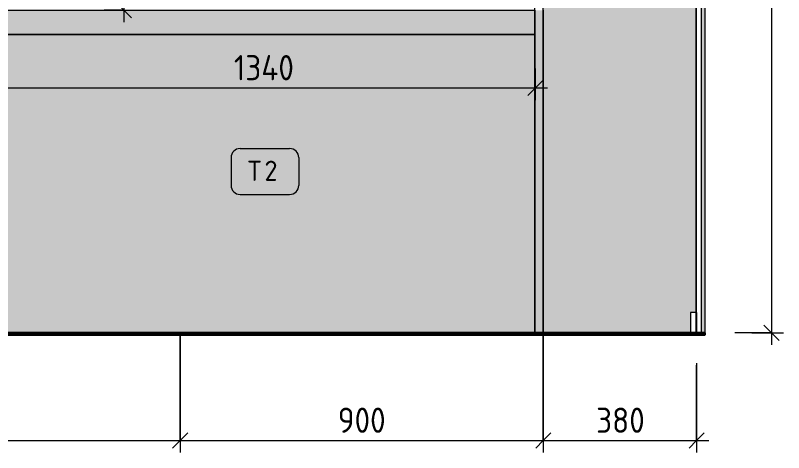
# Model space of a CAD drawing. Header units: millimetres. Extents: x 39486 to 115248, y -1987 to 27400.
# Drawn here: x 92028 to 93932, y 3903 to 4987 of the extents above; entities that cross this region are included whole.
import ezdxf

# ---------------------------------------------------------------- set-up
doc = ezdxf.new("R2010")
doc.units = ezdxf.units.MM
for name, color, linetype, lineweight in [('A-ANNO-DIMS', 7, 'Continuous', 9), ('A-ANNO-DIMS-25', 7, 'Continuous', 9), ('A-DOOR-FRAM-1', 7, 'Continuous', 9), ('A-DOOR-FRAM-2', 7, 'Continuous', 18), ('A-FLOR', 7, 'Continuous', 9), ('A-GENM', 7, 'Continuous', 9), ('I-FURN-IDEN', 7, 'Continuous', 9), ('I-WALL', 7, 'Continuous', 9)]:
    doc.layers.add(name, color=color, linetype=linetype, lineweight=lineweight)
for name, color, linetype, lineweight, true_color in [('A-FLOR-1', 7, 'Continuous', 9, 0x787878), ('A-FLOR-FNSH-2', 7, 'Continuous', 30, 0x3c3c3c), ('I-FURN-103', 7, 'Continuous', 9, 0xd0d0ce), ('I-FURN-105', 7, 'Continuous', 9, 0xdbdbd7), ('I-FURN-108', 7, 'Continuous', 9, 0xa6a6a5), ('I-FURN-2', 7, 'Continuous', 9, 0xacacac), ('I-FURN-3', 7, 'Continuous', 9, 0xc0c0c0)]:
    doc.layers.add(name, color=color, linetype=linetype, lineweight=lineweight, true_color=true_color)
doc.layers.add('I-FURN-104', color=7, linetype='Continuous', lineweight=9, true_color=0xf7f7ef, transparency=0.7)
doc.layers.add('I-FURN-109', color=7, linetype='Continuous', lineweight=9, true_color=0x7f7f7f, transparency=0.7)
doc.styles.add('GOST Common_2', font='GOST_Common.ttf', dxfattribs={"height": 50})
doc.styles.add('ISOCPEUR_1', font='isocpeur.ttf', dxfattribs={"width": 0.9, "height": 62.5})
doc.dimstyles.new('ISO-2_5_0_9К_БОЛЬШОЙ_1', dxfattribs={"dimscale": 304.8, "dimtxt": 62.248823, "dimasz": 0.123031, "dimexe": 0.098425, "dimexo": 0.246063, "dimgap": 0, "dimtad": 1, "dimdec": 0, "dimrnd": 10, "dimzin": 0, "dimdsep": 46, "dimtxsty": 'ISOCPEUR_1', "dimblk1": 'OBLIQUE', "dimblk2": 'OBLIQUE', "dimsah": 1, "dimcen": 0.09, "dimdle": 0.098425, "dimazin": 0, "dimtfac": 1, "dimtdec": 4, "dimtix": 1, "dimtmove": 0, "dimatfit": 3, "dimfxl": 1, "dimtvp": 1, "dimtolj": 1, "dimtzin": 0, "dimarcsym": 2})

# ---------------------------------------------------------------- blocks, each defined once
blk = doc.blocks.new('110_Дверь_СКБ_2Ст - Д-10 1800x2100h_Актовый зал EI30-32403870-Развертка 2_19-1')
at = {"layer": 'A-DOOR-FRAM-1'}
for points in [[(66560, 6260), (66560, 6300), (66552, 6300), (66552, 6260)], [(66560, 6250), (66560.2, 6250), (66560, 6300)], [(66552, 4200), (66560, 4200), (66560, 6260), (66552, 6260), (66552, 4243.2)]]:
    blk.add_hatch(color=256, dxfattribs=at).paths.add_polyline_path(points)
for p, q in [((66552, 4200), (66552, 6260)), ((66560, 6250), (66560, 4200))]:
    blk.add_line(p, q, dxfattribs=at)
at = {"layer": 'A-DOOR-FRAM-2'}
for p, q in [((66552, 6330), (66552, 6260)), ((66560, 6330), (66552, 6330)), ((66560, 6260), (66560, 6330)), ((66560.2, 6300), (66560, 6300)), ((66560, 6300), (66560, 6250)), ((66552, 6260), (66560, 6260)), ((66560, 6250), (66560.2, 6250))]:
    blk.add_line(p, q, dxfattribs=at)
blk = doc.blocks.new('Мат 1340х300х800_h_ около окна - 1372 x 1905mm - Double-V65-Развертка 2_19-1')
at = {"layer": 'I-FURN-104'}
for points in [[(64802.2, 4940), (64825.4, 4940), (64825.4, 5000), (64800, 5000), (64800, 4940), (64801.7, 4940)], [(65993.5, 4940), (66114.6, 4940), (66114.6, 5000), (64825.4, 5000), (64825.4, 4940), (65804.6, 4940)], [(66120.9, 4940), (66140, 4940), (66140, 5000), (66114.6, 5000), (66114.6, 4940), (66120.8, 4940)], [(65993.5, 4200), (66114.6, 4200), (66114.6, 4940), (64825.4, 4940), (64825.4, 4500), (64840, 4500), (64840, 4200), (65804.6, 4200)], [(66137.8, 4200), (66140, 4200), (66140, 4940), (66114.6, 4940), (66114.6, 4200), (66136.6, 4200)], [(64821.3, 4460), (64825.4, 4460), (64825.4, 4500), (64800, 4500), (64800, 4460), (64820, 4460)], [(64840, 4460), (64840, 4500), (64825.4, 4500), (64825.4, 4460)], [(64825.4, 4200), (64825.4, 4460), (64820, 4460), (64820, 4200)], [(64840, 4200), (64840, 4460), (64825.4, 4460), (64825.4, 4200)]]:
    blk.add_hatch(color=256, dxfattribs=at).paths.add_polyline_path(points)
h = blk.add_hatch(color=256, dxfattribs=at)
h.paths.add_polyline_path([(64803.4, 4200), (64820, 4200), (64820, 4460), (64800, 4460), (64800, 4200), (64802.2, 4200)])
h.paths.add_polyline_path([(64821.6, 4500), (64825.4, 4500), (64825.4, 4940), (64800, 4940), (64800, 4500), (64819, 4500)])
at = {"layer": 'I-FURN-103'}
for p, q in [((64819.8, 4200), (64812.7, 4200)), ((66127.3, 4200), (66114.6, 4200))]:
    blk.add_line(p, q, dxfattribs=at)
at = {"layer": 'I-FURN-105'}
for p, q in [((64800.8, 4940), (64800, 4940)), ((64812.7, 4940), (64800.9, 4940)), ((64821.5, 4940), (64812.7, 4940)), ((66121, 4940), (66118.5, 4940)), ((66136.6, 4940), (66121.2, 4940)), ((66140, 4940), (66136.6, 4940))]:
    blk.add_line(p, q, dxfattribs=at)
at = {"layer": 'I-FURN-108'}
blk.add_line((64825.4, 4200), (64819.8, 4200), dxfattribs=at)
at = {"layer": 'I-FURN-2'}
blk.add_line((64800, 4500), (64800, 4460), dxfattribs=at)
at = {"layer": 'I-FURN-3'}
for p, q in [((64800, 5000), (64800, 4940)), ((64800, 5000), (64825.4, 5000)), ((64825.4, 5000), (66114.6, 5000)), ((66114.6, 5000), (66140, 5000)), ((66140, 4940), (66140, 5000)), ((64825.4, 4940), (64800, 4940)), ((64800, 4940), (64800, 4500)), ((64800, 4940), (64825.4, 4940)), ((66114.6, 4940), (64825.4, 4940)), ((64825.4, 4940), (66114.6, 4940)), ((66140, 4940), (66114.6, 4940)), ((66114.6, 4940), (66140, 4940)), ((66140, 4200), (66140, 4940)), ((64800, 4460), (64800, 4200))]:
    blk.add_line(p, q, dxfattribs=at)
blk = doc.blocks.new('Мат в спортивном зале - Т15-31178050-Развертка 2_19-1')
at = {"layer": 'I-FURN-109'}
for points in [[(66525, 4200), (66525, 4250), (66539, 4250), (66539, 6600), (66160, 6600), (66160, 5000), (66160.5, 5000), (66160.5, 4200), (66182.4, 4200)], [(66160, 4200), (66160.5, 4200), (66160.5, 5000), (66160, 5000), (66160, 4330.2)]]:
    blk.add_hatch(color=256, dxfattribs=at).paths.add_polyline_path(points)
at = {"layer": 'I-FURN-3'}
for p, q in [((66160, 6600), (66539, 6600)), ((66160, 4200), (66160, 6600))]:
    blk.add_line(p, q, dxfattribs=at)
blk = doc.blocks.new('Плинтус - Плинтус темный _ст_школа_-33176516-Развертка 2_19-1')
at = {"layer": 'A-GENM'}
for p, q in [((66540, 4250), (66525, 4250)), ((66525, 4250), (66525, 4200)), ((66540, 4250), (66540, 4200))]:
    blk.add_line(p, q, dxfattribs=at)
blk = doc.blocks.new('DIMBLOCK35-Развертка 2_19-1')
at = {"layer": 'A-ANNO-DIMS-25'}
for p, q in [((91336.7, 4213.4), (91336.7, 3902.9)), ((91336.7, 3932.9), (91336.7, 4213.4)), ((92436.7, 4193.2), (92436.7, 3902.9)), ((92436.7, 3932.9), (92436.7, 4193.2)), ((91336.7, 3932.9), (92436.7, 3932.9))]:
    blk.add_line(p, q, dxfattribs=at)
at = {"layer": 'A-ANNO-DIMS-25', "lineweight": 20}
for p, q in [((91336.7, 3932.9), (91355.5, 3951.6)), ((92436.7, 3932.9), (92455.5, 3951.6)), ((91336.7, 3932.9), (91318, 3914.1)), ((92436.7, 3932.9), (92418, 3914.1))]:
    blk.add_line(p, q, dxfattribs=at)
at = {"layer": 'A-ANNO-DIMS-25', "color": 0, "insert": (91818.5, 4014.5), "char_height": 62.5, "width": 163.762, "attachment_point": 1, "line_spacing_factor": 1.149209, "style": 'ISOCPEUR_1'}
blk.add_mtext('1100', dxfattribs=at)
blk = doc.blocks.new('_Oblique')
at = {"color": 0, "linetype": 'ByBlock', "lineweight": -2}
blk.add_line((-0.5, -0.5), (0.5, 0.5), dxfattribs=at)
blk = doc.blocks.new('DIMBLOCK36-Развертка 2_19-1')
at = {"layer": 'A-ANNO-DIMS-25'}
for p, q in [((93336.7, 4899.4), (93336.7, 3902.9)), ((93336.7, 3932.9), (93336.7, 4899.4)), ((92436.7, 4193.2), (92436.7, 3902.9)), ((92436.7, 3932.9), (92436.7, 4193.2)), ((92436.7, 3932.9), (93336.7, 3932.9))]:
    blk.add_line(p, q, dxfattribs=at)
at = {"layer": 'A-ANNO-DIMS-25', "lineweight": 20}
for p, q in [((92436.7, 3932.9), (92455.5, 3951.6)), ((93336.7, 3932.9), (93355.5, 3951.6)), ((92436.7, 3932.9), (92418, 3914.1)), ((93336.7, 3932.9), (93318, 3914.1))]:
    blk.add_line(p, q, dxfattribs=at)
at = {"layer": 'A-ANNO-DIMS-25', "color": 0, "insert": (92827.5, 4014.5), "char_height": 62.5, "width": 142.215, "attachment_point": 1, "line_spacing_factor": 1.149209, "style": 'ISOCPEUR_1'}
blk.add_mtext('900', dxfattribs=at)
blk = doc.blocks.new('DIMBLOCK37-Развертка 2_19-1')
at = {"layer": 'A-ANNO-DIMS-25'}
for p, q in [((93336.7, 4899.4), (93336.7, 3902.9)), ((93336.7, 3932.9), (93336.7, 4899.4)), ((93716.7, 4125), (93716.7, 3902.9)), ((93716.7, 3932.9), (93716.7, 4120)), ((93336.7, 3932.9), (93746.7, 3932.9))]:
    blk.add_line(p, q, dxfattribs=at)
at = {"layer": 'A-ANNO-DIMS-25', "lineweight": 20}
for p, q in [((93336.7, 3932.9), (93355.5, 3951.6)), ((93716.7, 3932.9), (93735.5, 3951.6)), ((93336.7, 3932.9), (93318, 3914.1)), ((93716.7, 3932.9), (93698, 3914.1))]:
    blk.add_line(p, q, dxfattribs=at)
at = {"layer": 'A-ANNO-DIMS-25', "color": 0, "insert": (93467.5, 4014.5), "char_height": 62.5, "width": 142.215, "attachment_point": 1, "line_spacing_factor": 1.149209, "style": 'ISOCPEUR_1'}
blk.add_mtext('380', dxfattribs=at)
blk = doc.blocks.new('Марка_Мебель - В прямоуг_Balcon_Марка-25523697-Развертка 2_19-1')
at = {"layer": 'I-FURN-IDEN'}
for p, q in [((48399.1, 6812.7), (48521.8, 6812.7)), ((48376.6, 6790.2), (48376.6, 6721.1)), ((48544.3, 6790.2), (48544.3, 6721.3)), ((48398.9, 6698.8), (48521.8, 6698.8))]:
    blk.add_line(p, q, dxfattribs=at)
for centre, radius, start, end in [((48399.1, 6790.2), 22.5, 90, 180), ((48521.8, 6790.2), 22.5, 0, 90), ((48398.9, 6721.1), 22.3, 180, 270), ((48521.8, 6721.3), 22.5, 270, 0)]:
    blk.add_arc(centre, radius, start, end, dxfattribs=at)
blk = doc.blocks.new('DIMBLOCK76-Развертка 2_19-1')
at = {"layer": 'A-ANNO-DIMS-25'}
for p, q in [((92297.2, 6630), (92297.2, 4970)), ((92248.7, 6600), (92327.2, 6600)), ((92297.2, 6600), (92248.7, 6600)), ((92248.7, 5000), (92327.2, 5000)), ((92297.2, 5000), (92248.7, 5000))]:
    blk.add_line(p, q, dxfattribs=at)
at = {"layer": 'A-ANNO-DIMS-25', "lineweight": 20}
for p, q in [((92297.2, 6600), (92278.5, 6618.7)), ((92297.2, 6600), (92316, 6581.2)), ((92297.2, 5000), (92278.5, 5018.7)), ((92297.2, 5000), (92316, 4981.2))]:
    blk.add_line(p, q, dxfattribs=at)
at = {"layer": 'A-ANNO-DIMS-25', "color": 0, "insert": (92215.6, 5726.4), "char_height": 62.5, "width": 176.691, "attachment_point": 1, "rotation": 90, "line_spacing_factor": 1.149209, "style": 'ISOCPEUR_1'}
blk.add_mtext('1600', dxfattribs=at)
blk = doc.blocks.new('DIMBLOCK87-Развертка 2_19-1')
at = {"layer": 'A-ANNO-DIMS-25'}
for p, q in [((91976.7, 4855.5), (91976.7, 4777)), ((91976.7, 4807), (91976.7, 4855.5)), ((93316.7, 4855.5), (93316.7, 4777)), ((93316.7, 4807), (93316.7, 4855.5)), ((93346.7, 4807), (91976.7, 4807))]:
    blk.add_line(p, q, dxfattribs=at)
at = {"layer": 'A-ANNO-DIMS-25', "lineweight": 20}
for p, q in [((91976.7, 4807), (91995.5, 4825.8)), ((93316.7, 4807), (93335.5, 4825.8)), ((91976.7, 4807), (91958, 4788.3)), ((93316.7, 4807), (93298, 4788.3))]:
    blk.add_line(p, q, dxfattribs=at)
at = {"layer": 'A-ANNO-DIMS-25', "color": 0, "insert": (92570.1, 4888.7), "char_height": 62.5, "width": 183.873, "attachment_point": 1, "line_spacing_factor": 1.149209, "style": 'ISOCPEUR_1'}
blk.add_mtext('1340', dxfattribs=at)
blk = doc.blocks.new('DIMBLOCK91-Развертка 2_19-1')
at = {"layer": 'A-ANNO-DIMS-25'}
for p, q in [((93902.2, 6630), (93902.2, 4170)), ((93791.7, 6600), (93932.2, 6600)), ((93902.2, 6600), (93811.7, 6600)), ((93902.2, 4200), (93811.7, 4200)), ((93853.8, 4200), (93932.2, 4200))]:
    blk.add_line(p, q, dxfattribs=at)
at = {"layer": 'A-ANNO-DIMS-25', "lineweight": 20}
for p, q in [((93902.2, 6600), (93883.5, 6618.7)), ((93902.2, 6600), (93921, 6581.2)), ((93902.2, 4200), (93883.5, 4218.7)), ((93902.2, 4200), (93921, 4181.2))]:
    blk.add_line(p, q, dxfattribs=at)
at = {"layer": 'A-ANNO-DIMS-25', "color": 0, "insert": (93820.6, 5318), "char_height": 62.5, "width": 196.802, "attachment_point": 1, "rotation": 90, "line_spacing_factor": 1.149209, "style": 'ISOCPEUR_1'}
blk.add_mtext('2400', dxfattribs=at)

msp = doc.modelspace()

# ---------------------------------------------------------------- hatches: boundary and pattern name
at = {"layer": 'A-FLOR-1'}
msp.add_hatch(color=256, dxfattribs=at).paths.add_polyline_path([(93359.1, 4195), (93736.7, 4195), (93736.7, 4200), (69556.7, 4200), (69556.7, 4195), (93337.2, 4195)])
at = {"layer": 'I-WALL'}
msp.add_hatch(color=256, dxfattribs=at).paths.add_polyline_path([(93336.7, 4200), (93336.7, 5000), (93316.7, 5000), (93316.7, 4200)])

# ---------------------------------------------------------------- linework, layer by layer
at = {"layer": 'A-FLOR'}
msp.add_line((93736.9, 4195), (69556.5, 4195), dxfattribs=at)
at = {"layer": 'A-FLOR-FNSH-2'}
for p, q in [((93736.9, 4200), (69556.7, 4200)), ((69556.7, 4195), (93736.7, 4195)), ((93736.7, 4194.4), (93736.7, 4200))]:
    msp.add_line(p, q, dxfattribs=at)
at = {"layer": 'I-WALL'}
for p, q in [((93315.7, 4200), (93315.7, 11800)), ((93715.7, 4200), (93715.7, 6300)), ((93716.7, 4200), (93716.7, 6300)), ((93337.2, 4200), (93337.2, 5000))]:
    msp.add_line(p, q, dxfattribs=at)

# ---------------------------------------------------------------- block references
at = {"layer": 'A-DOOR-FRAM-1'}
msp.add_blockref('110_Дверь_СКБ_2Ст - Д-10 1800x2100h_Актовый зал EI30-32403870-Развертка 2_19-1', (27176.7, 0), dxfattribs=at)
at = {"layer": 'A-GENM'}
msp.add_blockref('Плинтус - Плинтус темный _ст_школа_-33176516-Развертка 2_19-1', (27176.7, 0), dxfattribs=at)
at = {"layer": 'I-FURN-103'}
msp.add_blockref('Мат 1340х300х800_h_ около окна - 1372 x 1905mm - Double-V65-Развертка 2_19-1', (27176.7, 0), dxfattribs=at)
at = {"layer": 'I-FURN-3'}
msp.add_blockref('Мат в спортивном зале - Т15-31178050-Развертка 2_19-1', (27176.7, 0), dxfattribs=at)
at = {"layer": 'I-FURN-IDEN'}
msp.add_blockref('Марка_Мебель - В прямоуг_Balcon_Марка-25523697-Развертка 2_19-1', (44186.3, -2155.7), dxfattribs=at)

# ---------------------------------------------------------------- texts
at = {"layer": 'I-FURN-IDEN', "char_height": 50, "attachment_point": 1, "style": 'GOST Common_2'}
for s, insert, width in [('\\fGOST Common|b0|i0|c204|p34|;Т', (92604.2, 4626.8), 50.105), ('\\fGOST Common|b0|i0|c204|p34|;2', (92645.6, 4626.8), 44.093)]:
    msp.add_mtext(s, dxfattribs=dict(at, insert=insert, width=width))

# ---------------------------------------------------------------- dimensions: what is measured, and where the dimension line sits
at = {"layer": 'A-ANNO-DIMS'}
for base, p1, p2, override, picture, middle in [((92297.2, 5000), (92323.7, 6600), (92323.7, 5000), {"dimpost": '<>', "dimfxl": 1600}, 'DIMBLOCK76-Развертка 2_19-1', (92266, 5800)), ((93902.2, 4200), (93716.7, 6600), (93928.8, 4200), {"dimpost": '<>', "dimfxl": 2409.348687}, 'DIMBLOCK91-Развертка 2_19-1', (93871, 5400))]:
    dim = msp.add_linear_dim(base=base, p1=p1, p2=p2, angle=90, dimstyle='ISO-2_5_0_9К_БОЛЬШОЙ_1', override=override, dxfattribs=at)
    dim.commit()
    dim.dimension.update_dxf_attribs({"geometry": picture, "text_midpoint": middle})
for base, p1, p2, override, picture, middle in [((93336.7, 3932.9), (92436.7, 4268.2), (93336.7, 4974.4), {"dimpost": '<>', "dimfxl": 1144.031481}, 'DIMBLOCK36-Развертка 2_19-1', (92886.7, 3964.1)), ((93716.7, 3932.9), (93336.7, 4974.4), (93716.7, 4200), {"dimpost": '<>', "dimfxl": 862.635272}, 'DIMBLOCK37-Развертка 2_19-1', (93526.7, 3964.1)), ((91976.7, 4807), (93316.7, 4780.5), (91976.7, 4780.5), {"dimpost": '<>', "dimfxl": 1340}, 'DIMBLOCK87-Развертка 2_19-1', (92646.7, 4838.3)), ((92436.7, 3932.9), (91336.7, 4288.4), (92436.7, 4268.2), {"dimpost": '<>', "dimfxl": 1100.185702}, 'DIMBLOCK35-Развертка 2_19-1', (91886.7, 3964.1))]:
    dim = msp.add_linear_dim(base=base, p1=p1, p2=p2, dimstyle='ISO-2_5_0_9К_БОЛЬШОЙ_1', override=override, dxfattribs=at)
    dim.commit()
    dim.dimension.update_dxf_attribs({"geometry": picture, "text_midpoint": middle})

doc.saveas('drawing.dxf')
